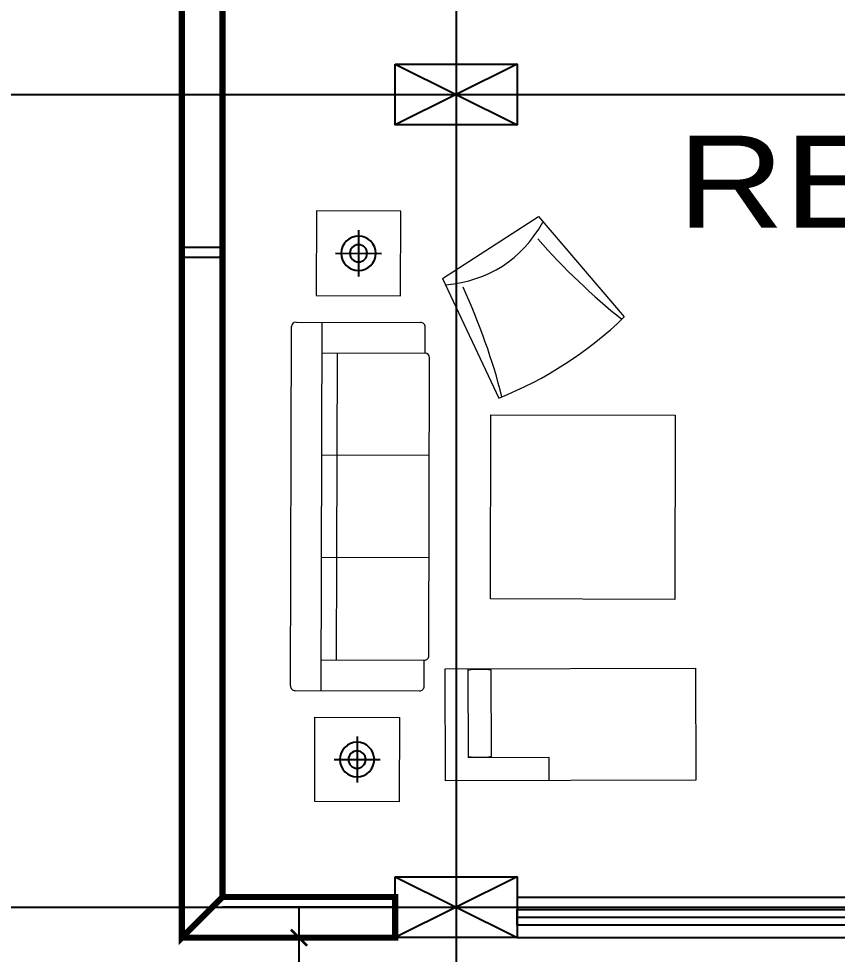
# Model space of a CAD drawing. Extents: x 250879 to 348495, y -51522 to -9360.
# Drawn here: x 316522.6 to 316925.5, y -43395.5 to -42934.8 of the extents above; entities that cross this region are included whole.
import ezdxf

# ---------------------------------------------------------------- set-up
doc = ezdxf.new("R2010")
doc.units = 0
doc.layers.get('0').update_dxf_attribs({"linetype": 'CONTINUOUS'})
doc.layers.get('DEFPOINTS').update_dxf_attribs({"color": 9, "linetype": 'CONTINUOUS'})
doc.layers.add('A-text function', color=30, linetype='CONTINUOUS', lineweight=20)
doc.layers.add('FURN', color=126, linetype='CONTINUOUS', lineweight=9)
for name, color, linetype in [('AXIS', 1, 'CONTINUOUS'), ('COLUMN', 5, 'CONTINUOUS'), ('FURNITURE', 4, 'CONTINUOUS'), ('TRUSS', 2, 'CONTINUOUS'), ('WALL', 7, 'CONTINUOUS'), ('WALL1', 2, 'CONTINUOUS')]:
    doc.layers.add(name, color=color, linetype=linetype)
doc.styles.add('ARIAL', font='BOD_CR.TTF', dxfattribs={"width": 1.199999999999999})
doc.styles.get("Standard").update_dxf_attribs({"font": 'sanss___.ttf', "height": 15})
doc.dimstyles.new('STANDARD$0', dxfattribs={"dimscale": 0, "dimtxt": 12, "dimasz": 8, "dimexe": 15, "dimexo": 0.0625, "dimgap": 2, "dimtad": 1, "dimdec": 0, "dimzin": 0, "dimdsep": 46, "dimtxsty": 'Standard', "dimblk1": 'ARCHTICK', "dimblk2": 'ARCHTICK', "dimsah": 1, "dimcen": 0.09, "dimdle": 15, "dimclrd": 3, "dimclre": 3, "dimclrt": 3, "dimazin": 0, "dimtfac": 1, "dimtdec": 0, "dimtofl": 0, "dimtmove": 1, "dimatfit": 3, "dimldrblk": 'ARCHTICK', "dimfxl": 1.045499999999997, "dimfxlon": 1, "dimtolj": 1, "dimtzin": 0, "dimarcsym": 0})

# ---------------------------------------------------------------- blocks, each defined once
blk = doc.blocks.new('A$C237F6A72')
at = {"layer": 'FURNITURE', "color": 1}
for p, q in [((0, -150), (0, 150)), ((-150, 0), (150, 0))]:
    blk.add_line(p, q, dxfattribs=at)
at = {"layer": 'FURNITURE', "color": 2}
blk.add_circle((0, 0), 112.5, dxfattribs=at)
at = {"layer": 'FURNITURE', "color": 1}
blk.add_circle((0, 0), 56.25, dxfattribs=at)
blk = doc.blocks.new('sof4')
at = {"layer": 'FURN'}
for p, q in [((310711.8590727946, -66838.30616509654), (310711.9696682334, -66799.80632394725)), ((310711.9696682334, -66799.80632394725), (310750.4695093674, -66799.91691937679)), ((310750.4695093674, -66799.91691937679), (310750.3589139378, -66838.4167605261)), ((310576.7898944574, -66809.73596225698), (310690.8894236624, -66809.40819762029)), ((310576.9366847548, -66860.8357514188), (310576.7898944574, -66809.73596225698)), ((310643.6396186235, -66809.54392837474), (310643.6697810134, -66820.04388505183)), ((310690.8894236624, -66809.40819762029), (310691.0362139599, -66860.5079867821)), ((310643.6697810134, -66820.04388505183), (310680.419629377, -66819.93831668726)), ((310669.9210709522, -66820.4552299531), (310670.0344931118, -66859.93909599398)), ((310680.419629377, -66819.93831668726), (310680.5362572846, -66860.53814917199)), ((310750.3589139378, -66838.4167605261), (310711.8590727946, -66838.30616509654)), ((310700.613748491, -66852.52218521343), (310700.5795644491, -66864.42213611412)), ((310759.4195383507, -66850.59110326134), (310702.719772304, -66850.42822635599)), ((310747.519587452, -66850.55691921947), (310747.0369892139, -67018.5562260445)), ((310761.5134972078, -66852.69712707473), (310761.0429639256, -67016.49645122892)), ((310691.0362139599, -66860.5079867821), (310576.9366847548, -66860.8357514188)), ((310747.4793709322, -66864.55686145558), (310700.5795644491, -66864.42213611412)), ((310740.4793998153, -66864.53675319566), (310740.0772346169, -67004.53617554846)), ((310698.4735406361, -66866.51609497156), (310698.0834403936, -67002.31553465352)), ((310586.1583030853, -66976.09390936217), (310586.3996022044, -66892.09425594549)), ((310586.3996022044, -66892.09425594549), (310670.3992556069, -66892.33555506452)), ((310670.3992556069, -66892.33555506452), (310670.1579564878, -66976.3352084812)), ((310698.3455180479, -66911.08257775374), (310747.3453158661, -66911.22333557319)), ((310698.2114629818, -66957.74905187135), (310747.2112607999, -66957.88980969078)), ((310670.1579564878, -66976.3352084812), (310586.1583030853, -66976.09390936217)), ((310692.2781989138, -67038.42858129632, -129.5000000000005), (310666.5329775208, -66983.92182745891, -129.5000000000005)), ((310700.1773992507, -67004.42155846691), (310700.1432152088, -67016.32150936761)), ((310747.0772057337, -67004.55628380839), (310700.1773992507, -67004.42155846691)), ((310758.9369401126, -67018.59041008636), (310702.2371740659, -67018.427533181)), ((310648.5329539038, -67066.71909362529, -129.5000000000005), (310609.3839237405, -67020.88072459589, -129.5000000000005)), ((310711.3066801375, -67030.60190142988), (310711.1960847172, -67069.10174257922)), ((310749.8065212808, -67030.71249685944), (310711.3066801375, -67030.60190142988)), ((310749.6959258512, -67069.21233800876), (310749.8065212808, -67030.71249685944)), ((310692.2781989138, -67038.42858129632, -129.5000000000005), (310648.5329539038, -67066.71909362529, -129.5000000000005)), ((310711.1960847172, -67069.10174257922), (310749.6959258512, -67069.21233800876))]:
    blk.add_line(p, q, dxfattribs=at)
at = {"layer": 'FURN', "extrusion": (0, 0, -1)}
for centre, major_axis, ratio, start_param, end_param in [((310675.2551654022, -66849.72216318153), (-21.03575461048462, -21.03575461048462), 0.999999999999561, 2.17591654456125, 2.530727210802588), ((310675.2003553371, -66830.64200037555), (21.03575461049818, -21.03575461049817), 0.9999999999984527, 0.6051202177653576, 0.9599308840066992)]:
    blk.add_ellipse(centre, major_axis=major_axis, ratio=ratio, start_param=start_param, end_param=end_param, dxfattribs=at)
at = {"layer": 'FURN'}
for centre, major_axis, ratio, start_param, end_param in [((310702.7137398261, -66852.5282176914), (-1.484924240314714, 1.484924240314714), 0.9999999999853907, -0.7882707759022399, 0.7825255508929287), ((310759.4135058727, -66852.69109459675), (1.484924240315464, 1.484924240315464), 0.9999999999844601, 5.494914531262545, 7.0657108580596), ((310700.5735319711, -66866.52212744954), (-1.484924240314714, 1.484924240314714), 0.9999999999853907, -0.7882707759022399, 0.7825255508929287), ((310936.3105632148, -67463.73920160359, -129.5000000000005), (-300.1553933368281, 464.126314870148), 0.5624999999374991, -0.1096708657004264, 0.1096708661087809), ((310781.8018174208, -67008.19766940255, -129.5000000000005), (-87.30070557346038, 158.0209706872537), 0.5554791621747982, 1.129114965734713, 1.432360539564239), ((310700.1834317286, -67002.3215671315), (-1.484924240321457, 1.484924240321457), 0.9999999999763083, 0.78252555089747, 2.353321877683012), ((310702.2432065438, -67016.32754184559), (1.484924240315464, 1.484924240315463), 0.9999999999843809, 2.353321877672712, 3.924118204497563), ((310758.9429725906, -67016.49041875094), (1.484924240322159, 1.484924240322158), 0.9999999999754433, 3.924118204474315, 5.494914531258036), ((310584.2396062213, -67135.96323958992, -129.5000000000005), (-108.3030513917697, 144.4385316561531), 0.5554791622173312, -1.432360539158576, -1.129114965333148), ((310779.8800258947, -67221.8527307522, -129.5000000000005), (-114.9358307094838, 177.7237548749509), 0.4964280931547385, -0.252972749208586, 0.2529727495352738)]:
    blk.add_ellipse(centre, major_axis=major_axis, ratio=ratio, start_param=start_param, end_param=end_param, dxfattribs=at)
at = {"layer": 'FURN', "extrusion": (0, 0, -1), "xscale": 0.06999999998515705, "yscale": 0.06999999998515705, "zscale": -0.06999999999999999, "rotation": 0.1645885730766123}
for p in [(-310731.1642910808, -66819.11154223667), (-310730.5013029941, -67049.90711971931)]:
    blk.add_blockref('A$C237F6A72', p, dxfattribs=at)
blk = doc.blocks.new('_ARCHTICK')
at = {"color": 0, "linetype": 'ByBlock', "const_width": 0.15}
blk.add_lwpolyline([(-0.5, -0.5), (0.5, 0.5)], dxfattribs=at)
blk = doc.blocks.new('*D2128')
at = {"layer": 'DEFPOINTS', "color": 0, "linetype": 'Continuous', "ltscale": 3, "transparency": 16777216}
for p in [(316672.3674343665, -43387.32733898071), (316660.5429870066, -44047.8335801827), (316663.1778602687, -44047.8335801827)]:
    blk.add_point(p, dxfattribs=at)
at = {"layer": 'WALL', "color": 3, "linetype": 'Continuous', "lineweight": -2, "ltscale": 3, "transparency": 16777216}
for p, q in [((316660.5429870066, -43372.32733898071), (316660.5429870066, -44062.8335801827)), ((316670.5429870066, -43387.32733898071), (316645.5429870066, -43387.32733898071)), ((316663.1153602687, -44047.8335801827), (316645.5429870066, -44047.8335801827))]:
    blk.add_line(p, q, dxfattribs=at)
at = {"layer": 'WALL', "color": 3, "linetype": 'Continuous', "lineweight": -2, "ltscale": 3, "transparency": 16777216, "xscale": 8, "yscale": 8, "zscale": 8}
for p, rotation in [((316660.5429870066, -43387.32733898071), 90), ((316660.5429870066, -44047.8335801827), 270)]:
    blk.add_blockref('_ARCHTICK', p, dxfattribs=dict(at, rotation=rotation))
at = {"layer": 'WALL', "color": 3, "linetype": 'Continuous', "ltscale": 3, "transparency": 16777216, "insert": (316650.8063614922, -43717.58045958165), "char_height": 15, "attachment_point": 5, "rotation": 90}
blk.add_mtext('\\A1;661', dxfattribs=at)
blk = doc.blocks.new('COLUMN')
at = {"layer": 'AXIS'}
for p, q in [((236924.6994773077, -9644.256519553426), (236984.6994773077, -9674.256519553426)), ((236984.6994773077, -9644.256519553426), (236924.6994773077, -9674.256519553426))]:
    blk.add_line(p, q, dxfattribs=at)
at = {"layer": 'COLUMN'}
blk.add_lwpolyline([(236924.6994773077, -9644.256519553426), (236984.6994773077, -9644.256519553426), (236984.6994773077, -9674.256519553426), (236924.6994773077, -9674.256519553426)], close=True, dxfattribs=at)
blk = doc.blocks.new('AXISG')
at = {"layer": 'AXIS'}
for p, q in [((305954.8837600994, -19949.16446858895), (305954.8837600994, -23524.12586554483)), ((305587.5163161242, -22692.99755056208), (307936.9012656476, -22692.99755056208)), ((305587.5163161242, -23093.16213682806), (307936.9012656476, -23093.16213682806))]:
    blk.add_line(p, q, dxfattribs=at)
at = {"layer": 'WALL', "linetype": 'Continuous'}
for p in [(69000.18428279168, -13033.74103100866), (69000.18428279168, -13433.90561727464)]:
    blk.add_blockref('COLUMN', p, dxfattribs=at)
blk = doc.blocks.new('*D1780')
at = {"layer": 'DEFPOINTS', "color": 0, "linetype": 'Continuous', "transparency": 16777216}
for p in [(316496.0430378108, -43387.32733898035), (316602.8991116607, -43387.32733898035), (316473.3090420367, -44037.8335801827)]:
    blk.add_point(p, dxfattribs=at)
at = {"layer": 'WALL', "color": 3, "linetype": 'Continuous', "lineweight": -2, "transparency": 16777216}
for p, q in [((316496.0430378108, -44052.8335801827), (316496.0430378108, -43372.32733898035)), ((316497.0885378108, -43387.32733898035), (316481.0430378108, -43387.32733898035)), ((316494.9975378108, -44037.8335801827), (316511.0430378108, -44037.8335801827))]:
    blk.add_line(p, q, dxfattribs=at)
at = {"layer": 'WALL', "color": 3, "linetype": 'Continuous', "lineweight": -2, "transparency": 16777216, "xscale": 8, "yscale": 8, "zscale": 8}
for p, rotation in [((316496.0430378108, -43387.32733898035), 90), ((316496.0430378108, -44037.8335801827), 270)]:
    blk.add_blockref('_ARCHTICK', p, dxfattribs=dict(at, rotation=rotation))
at = {"layer": 'WALL', "color": 3, "linetype": 'Continuous', "transparency": 16777216, "insert": (316486.3064122964, -43712.58045958148), "char_height": 15, "attachment_point": 5, "rotation": 90}
blk.add_mtext('\\A1;651', dxfattribs=at)
blk = doc.blocks.new('*D1781')
at = {"layer": 'DEFPOINTS', "color": 0, "linetype": 'Continuous', "transparency": 16777216}
for p in [(316496.0430378108, -42912.16275271434), (316602.8991116608, -42912.16275271434), (316602.8991116607, -43387.32733898035)]:
    blk.add_point(p, dxfattribs=at)
at = {"layer": 'WALL', "color": 3, "linetype": 'Continuous', "lineweight": -2, "transparency": 16777216}
for p, q in [((316496.0430378108, -43402.32733898035), (316496.0430378108, -42897.16275271434)), ((316497.0885378108, -42912.16275271434), (316481.0430378108, -42912.16275271434)), ((316497.0885378108, -43387.32733898035), (316481.0430378108, -43387.32733898035))]:
    blk.add_line(p, q, dxfattribs=at)
at = {"layer": 'WALL', "color": 3, "linetype": 'Continuous', "lineweight": -2, "transparency": 16777216, "xscale": 8, "yscale": 8, "zscale": 8}
for p, rotation in [((316496.0430378108, -42912.16275271434), 90), ((316496.0430378108, -43387.32733898035), 270)]:
    blk.add_blockref('_ARCHTICK', p, dxfattribs=dict(at, rotation=rotation))
at = {"layer": 'WALL', "color": 3, "linetype": 'Continuous', "transparency": 16777216, "insert": (316486.3167003622, -43149.7450458473), "char_height": 15, "attachment_point": 5, "rotation": 90}
blk.add_mtext('\\A1;475', dxfattribs=at)

msp = doc.modelspace()

# ---------------------------------------------------------------- linework, layer by layer
at = {"layer": 'AXIS'}
for p, q in [((316737.8991116608, -39780.65993761762), (316737.8991116608, -43803.29106769748)), ((316623.5308958551, -42972.16275271473), (318719.916617209, -42972.16275271473)), ((316623.5308958551, -43372.32733898071), (318719.916617209, -43372.32733898071))]:
    msp.add_line(p, q, dxfattribs=at)
at = {"layer": 'FURNITURE', "ltscale": 3}
for points in [[(316622.8991116607, -43367.32733898035), (316622.8991116607, -43072.32733898072), (316622.8991116608, -43072.32733898072)], [(316767.8991116608, -43367.32733898011), (317148.3759898133, -43367.32733898043)], [(316707.8991116605, -43372.32733898071), (316622.8991116607, -43372.32733898072)], [(316707.8991116608, -43387.32733898038), (316602.899111661, -43387.32733898069)], [(316767.8991116608, -43387.32733898039), (317148.3759898133, -43387.32733898071)]]:
    msp.add_lwpolyline(points, dxfattribs=at)
msp.add_lwpolyline([(316767.8991116608, -43381.15627937961), (316767.8991116608, -43373.49839858128), (317148.3759898136, -43373.49839858148), (317148.3759898136, -43381.15627937981)], close=True, dxfattribs=at)
at = {"layer": 'WALL', "linetype": 'Continuous'}
for p, q in [((316602.8991116607, -43387.32733898072), (316602.8991116608, -43052.32733898072)), ((316602.8991116607, -43387.32733898072), (316602.8991116607, -43052.32733898071)), ((316622.8991116607, -43067.32733898072), (316622.8991116607, -43367.32733898035)), ((316622.8991116607, -43072.32733898074), (316622.8991116608, -43367.32733898035)), ((316707.8991116608, -43367.32733898035), (316622.899111661, -43367.32733898035)), ((316707.8991116608, -43387.32733898038), (316707.8991116608, -43367.32733898035)), ((316606.8357570725, -43387.32733898067), (316602.899111661, -43387.32733898037)), ((316606.8357570725, -43387.32733898067), (316602.899111661, -43387.32733898035)), ((316622.899111661, -43387.32733898035), (316602.899111661, -43387.32733898035)), ((316602.899111661, -43387.32733898035), (316606.8357570724, -43387.32733898035)), ((316622.899111661, -43387.32733898035), (316707.8991116608, -43387.32733898038))]:
    msp.add_line(p, q, dxfattribs=at)
at = {"layer": 'WALL', "linetype": 'Continuous', "const_width": 3}
for points in [[(316602.8991116608, -42972.16275271434), (316602.8991116608, -42912.16275271434), (316622.8991116608, -42912.16275271436), (316622.8991116608, -42972.16275271436), (316622.899111661, -43367.32733898035), (316602.899111661, -43387.32733898035), (316602.8991116608, -42972.16275271434)], [(316622.899111661, -43367.32733898035), (316707.8991116608, -43367.32733898035), (316707.8991116615, -43387.32733898038), (316602.899111661, -43387.32733898035)]]:
    msp.add_lwpolyline(points, dxfattribs=at)
at = {"layer": 'WALL', "linetype": 'Continuous'}
msp.add_lwpolyline([(316622.8991116608, -42912.16275271436), (316602.8991116608, -42912.16275271434), (316602.8991116608, -43052.32733898034), (316622.8991116608, -43052.32733898035)], close=True, dxfattribs=at)
at = {"layer": 'WALL', "linetype": 'Continuous', "ltscale": 3}
for points in [[(316707.8991116605, -43387.32733898071), (316602.8991116607, -43387.32733898072), (316602.8991116607, -43047.32733898072), (316622.8991116608, -43047.32733898072)], [(316707.8991116604, -43387.32733898071), (316602.8991116607, -43387.32733898071), (316602.8991116607, -43047.32733898071), (316622.8991116607, -43047.32733898072)]]:
    msp.add_lwpolyline(points, dxfattribs=at)
at = {"layer": 'WALL1'}
msp.add_line((317148.3759898136, -43377.32733898066), (316767.8991116608, -43377.32733898043), dxfattribs=at)

# ---------------------------------------------------------------- block references
at = {"layer": 'TRUSS', "linetype": 'Continuous', "xscale": 1.080000000016298, "yscale": 1.080000000016298, "zscale": 1.080000000016298, "rotation": 180}
msp.add_blockref('sof4', (652278.8064324658, -115464.2676484479), dxfattribs=at)
at = {"layer": 'WALL', "linetype": 'Continuous'}
msp.add_blockref('AXISG', (10783.01535156148, -20279.16520215265), dxfattribs=at)

# ---------------------------------------------------------------- texts
at = {"layer": 'A-text function', "insert": (316846.837327385, -42992.41881310334), "char_height": 45.35999999999312, "width": 1374.192639999806, "attachment_point": 1, "style": 'ARIAL'}
msp.add_mtext('RECEPTION', dxfattribs=at)

# ---------------------------------------------------------------- dimensions: what is measured, and where the dimension line sits
at = {"layer": 'WALL', "linetype": 'Continuous'}
for base, p1, p2, picture, middle in [((316496.0430378108, -42912.16275271434), (316602.8991116607, -43387.32733898035), (316602.8991116608, -42912.16275271434), '*D1781', (316486.3167003622, -43149.7450458473)), ((316496.0430378108, -43387.32733898035), (316473.3090420367, -44037.8335801827), (316602.8991116607, -43387.32733898035), '*D1780', (316486.3064122964, -43712.58045958148))]:
    dim = msp.add_linear_dim(base=base, p1=p1, p2=p2, angle=90, dimstyle='STANDARD$0', override={"dimscale": 1}, dxfattribs=at)
    dim.commit()
    dim.dimension.update_dxf_attribs({"geometry": picture, "text_midpoint": middle})
at = {"layer": 'WALL', "linetype": 'Continuous', "ltscale": 3}
dim = msp.add_linear_dim(base=(316660.5429870066, -44047.8335801827), p1=(316672.3674343665, -43387.32733898071), p2=(316663.1778602687, -44047.8335801827), angle=90, dimstyle='STANDARD$0', override={"dimscale": 1, "dimfxl": 10}, dxfattribs=at)
dim.commit()
dim.dimension.update_dxf_attribs({"geometry": '*D2128', "text_midpoint": (316650.8063614922, -43717.58045958165)})

doc.saveas('drawing.dxf')
